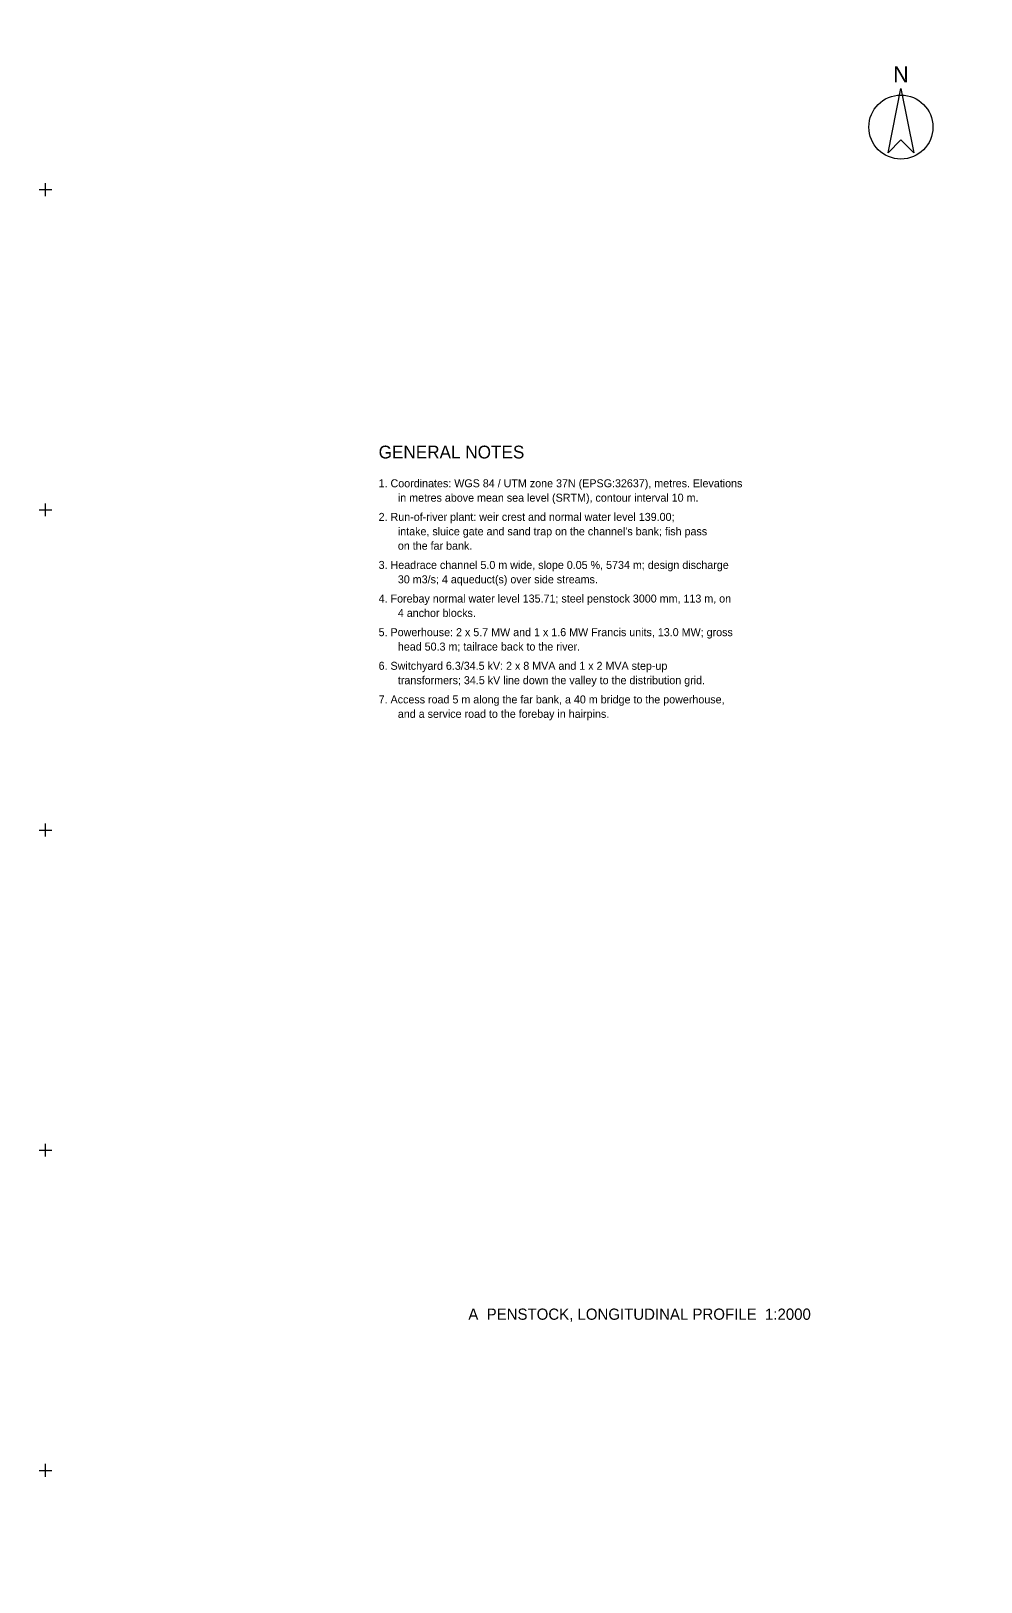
# Model space of a CAD drawing. Header units: metres. Extents: x 487515 to 493460, y 4520543 to 4524748.
# Drawn here: x 491977 to 493460, y 4522326 to 4524748 of the extents above; entities that cross this region are included whole.
import ezdxf
from ezdxf.enums import TextEntityAlignment as Align

# ---------------------------------------------------------------- set-up
doc = ezdxf.new("R2010")
doc.units = ezdxf.units.M
for name, color, linetype in [('DETAILS-TEXT', 7, 'Continuous'), ('GRID-COORDINATES', 8, 'Continuous'), ('NOTES', 7, 'Continuous'), ('TITLE-SYMBOLS', 7, 'Continuous')]:
    doc.layers.add(name, color=color, linetype=linetype)

# ---------------------------------------------------------------- blocks, each defined once
blk = doc.blocks.new('NORTH_ARROW')
at = {"layer": 'TITLE-SYMBOLS'}
blk.add_lwpolyline([(0, 12), (4, -8), (0, -4), (-4, -8)], close=True, dxfattribs=at)
blk.add_circle((0, 0), 10, dxfattribs=at)
blk.add_text('N', height=5, dxfattribs=at).set_placement((0, 14), align=Align.CENTER)
blk = doc.blocks.new('GENERAL_NOTES')
at = {"layer": 'NOTES'}
for s, height, p in [('GENERAL NOTES', 4, (0, 0)), ('1. Coordinates: WGS 84 / UTM zone 37N (EPSG:32637), metres. Elevations', 2.5, (0, -9)), ('in metres above mean sea level (SRTM), contour interval 10 m.', 2.5, (6, -13.5)), ('2. Run-of-river plant: weir crest and normal water level 139.00;', 2.5, (0, -19.5)), ("intake, sluice gate and sand trap on the channel's bank; fish pass", 2.5, (6, -24)), ('on the far bank.', 2.5, (6, -28.5)), ('3. Headrace channel 5.0 m wide, slope 0.05 %, 5734 m; design discharge', 2.5, (0, -34.5)), ('30 m3/s; 4 aqueduct(s) over side streams.', 2.5, (6, -39)), ('4. Forebay normal water level 135.71; steel penstock 3000 mm, 113 m, on', 2.5, (0, -45)), ('4 anchor blocks.', 2.5, (6, -49.5)), ('5. Powerhouse: 2 x 5.7 MW and 1 x 1.6 MW Francis units, 13.0 MW; gross', 2.5, (0, -55.5)), ('head 50.3 m; tailrace back to the river.', 2.5, (6, -60)), ('6. Switchyard 6.3/34.5 kV: 2 x 8 MVA and 1 x 2 MVA step-up', 2.5, (0, -66)), ('transformers; 34.5 kV line down the valley to the distribution grid.', 2.5, (6, -70.5)), ('7. Access road 5 m along the far bank, a 40 m bridge to the powerhouse,', 2.5, (0, -76.5)), ('and a service road to the forebay in hairpins.', 2.5, (6, -81))]:
    blk.add_text(s, height=height, dxfattribs=at).set_placement(p)

msp = doc.modelspace()

# ---------------------------------------------------------------- linework, layer by layer
at = {"layer": 'GRID-COORDINATES'}
for p, q in [((492000, 4524490), (492000, 4524510)), ((491990, 4524500), (492010, 4524500)), ((491990, 4524000), (492010, 4524000)), ((492000, 4523990), (492000, 4524010)), ((491990, 4523500), (492010, 4523500)), ((492000, 4523490), (492000, 4523510)), ((492000, 4522990), (492000, 4523010)), ((491990, 4523000), (492010, 4523000)), ((491990, 4522500), (492010, 4522500)), ((492000, 4522490), (492000, 4522510))]:
    msp.add_line(p, q, dxfattribs=at)

# ---------------------------------------------------------------- block references
at = {"layer": 'NOTES', "xscale": 5, "yscale": 5}
msp.add_blockref('GENERAL_NOTES', (492519.8, 4524080.2), dxfattribs=at)
at = {"layer": 'TITLE-SYMBOLS', "xscale": 5, "yscale": 5}
msp.add_blockref('NORTH_ARROW', (493334.8, 4524597.7), dxfattribs=at)

# ---------------------------------------------------------------- texts
at = {"layer": 'DETAILS-TEXT'}
msp.add_text('A  PENSTOCK, LONGITUDINAL PROFILE  1:2000', height=17.5, dxfattribs=at).set_placement((492659.8, 4522735.2))

doc.saveas('drawing.dxf')
